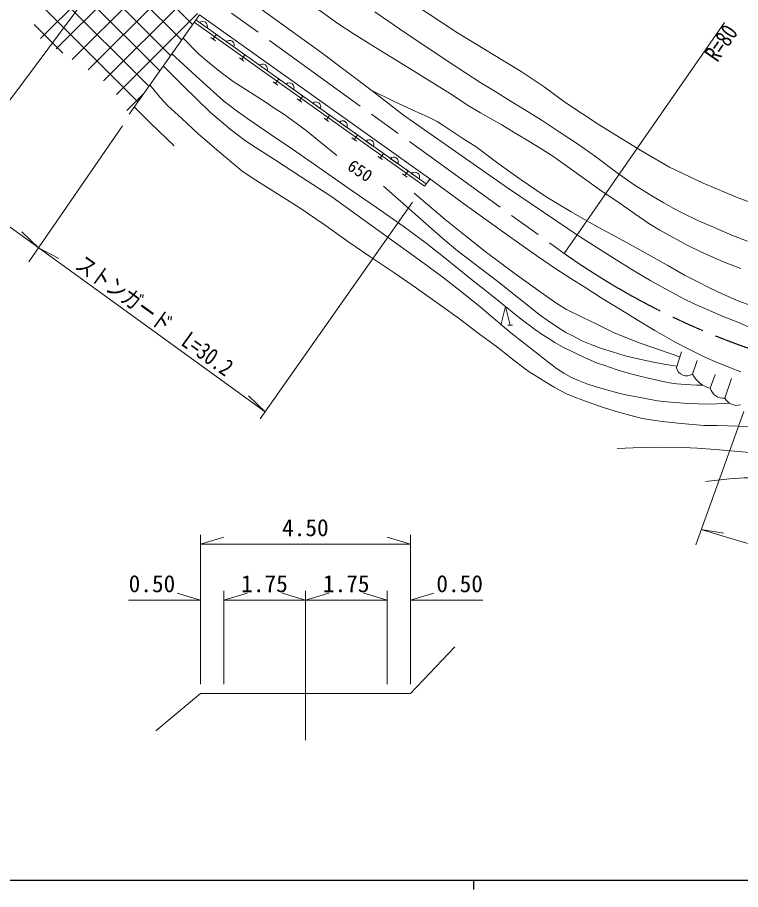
# Model space of a CAD drawing. Units: millimetres, scale not verified, with parts at other scales. Extents: x 40000 to 680000, y 20000 to 380000.
# Drawn here: x 219160 to 296611, y 204000 to 297416 of the extents above; entities that cross this region are included whole.
import ezdxf
from ezdxf.enums import TextEntityAlignment as Align

# ---------------------------------------------------------------- set-up
doc = ezdxf.new("R2010")
doc.units = ezdxf.units.MM
doc.header["$LTSCALE"] = 1000
doc.linetypes.add('CHAIN', pattern=[18.5, 12, -1.5, 3.5, -1.5])
for name, color, linetype, lineweight in [('M-BGD', 7, 'Continuous', 13), ('M-BMK', 2, 'CHAIN', 13), ('M-STR-DIM', 7, 'Continuous', 13), ('M-STR-HTXT', 7, 'Continuous', 13), ('M-TTL-BAND', 7, 'Continuous', 25)]:
    doc.layers.add(name, color=color, linetype=linetype, lineweight=lineweight)
doc.styles.add('ＭＳ ゴシック', font='')
doc.styles.get('ＭＳ ゴシック').set_extended_font_data('MS Gothic')

msp = doc.modelspace()

# ---------------------------------------------------------------- hatches: boundary and pattern name
at = {"layer": 'M-BGD'}
h = msp.add_hatch(dxfattribs=at)
h.set_pattern_fill('USER', color=256, style=0, pattern_type=2)
h.set_pattern_definition([(45, (0, -0), (-1414.214, 1414.214), []), (135, (0, -0), (-1414.214, -1414.214), [])])
h.paths.add_polyline_path([(238650, 297712), (227015, 305864), (220468, 295902), (227348, 291408), (229241, 289983), (231111, 287049)])

# ---------------------------------------------------------------- linework, layer by layer
for p, q in [((238650, 297712), (231111, 287049)), ((262950, 279579), (238254, 297151)), ((238081, 296906), (262768, 279340)), ((238659, 296862), (239467, 296288)), ((239869, 295266), (240358, 294918)), ((240461, 295580), (240113, 295092)), ((240217, 295754), (240706, 295407)), ((241524, 294825), (242331, 294250)), ((243525, 293400), (243177, 292912)), ((243281, 293574), (243769, 293227)), ((242933, 293086), (243422, 292738)), ((245084, 292291), (245891, 291717)), ((247140, 290828), (246792, 290339)), ((246896, 291002), (247384, 290654)), ((246548, 290513), (247037, 290166)), ((247936, 290262), (248743, 289688)), ((249125, 288680), (249613, 288332)), ((249717, 288995), (249369, 288506)), ((249472, 289169), (249961, 288821)), ((250787, 288233), (251595, 287659)), ((252593, 286949), (252245, 286460)), ((252348, 287122), (252837, 286775)), ((252001, 286634), (252489, 286286)), ((253639, 286204), (254446, 285630)), ((255339, 284995), (255828, 284647)), ((254991, 284506), (255480, 284158)), ((255583, 284821), (255236, 284332)), ((256491, 284175), (257298, 283601)), ((257766, 282531), (258255, 282183)), ((258359, 282846), (258011, 282357)), ((258114, 283020), (258603, 282672)), ((259095, 282322), (259903, 281748)), ((260399, 280658), (260888, 280310)), ((260992, 280973), (260644, 280484)), ((260747, 281147), (261236, 280799)), ((261373, 280701), (262180, 280127)), ((263366, 280126), (262768, 279340)), ((271672, 264450), (272172, 264450)), ((289738, 259930), (290276, 261580)), ((291468, 259204), (291961, 260670)), ((293362, 257691), (293886, 259153)), ((294937, 256640), (295629, 258759)), ((261250, 225000), (266000, 230000)), ((238750, 225000), (234000, 221000)), ((238750, 225000), (261250, 225000))]:
    msp.add_line(p, q, dxfattribs=at)
for points in [[(242571, 300269), (251659, 293688), (257290, 289449), (260510, 286939), (271664, 279154), (279349, 273965), (283067, 271595), (285257, 270235), (286994, 269212), (288885, 268156), (290540, 267278), (291654, 266744), (293276, 266039), (294753, 265396), (296325, 264779), (298050, 264035)], [(251427, 298218), (253489, 296766), (255218, 295624), (257232, 294373), (259085, 293218), (261132, 291991), (262910, 290886), (265710, 289113), (267375, 288035), (268763, 287185), (271026, 285918), (272346, 285104), (273582, 284366), (275315, 283315), (276390, 282633), (277610, 281775), (279507, 280430), (281545, 278963), (283819, 277405), (285288, 276362), (286780, 275352), (287976, 274638), (289392, 273840), (290893, 273029), (292353, 272324), (293725, 271690), (295033, 271129), (296635, 270516)], [(257444, 298015), (258356, 297356), (260076, 296184), (261752, 295066), (263541, 293867), (265291, 292694), (267055, 291547), (268810, 290411), (270392, 289441), (271859, 288532), (273395, 287580), (275351, 286365), (277181, 285148), (279242, 283793), (281072, 282505), (283551, 280668), (285327, 279427), (287278, 278195), (288378, 277548), (289407, 276978), (290352, 276475), (292105, 275640), (293705, 274935), (295756, 274068), (297357, 273439)], [(261689, 298797), (266308, 295784), (273095, 291634), (275583, 289996), (277775, 288358), (281472, 285930), (285928, 283164), (289010, 281389), (292589, 279664), (296355, 278110), (300428, 276600), (305202, 274827), (309209, 273519), (311117, 273046), (312173, 272830), (312877, 272765), (313589, 272752), (314413, 272785), (315171, 272898), (315883, 273084), (316488, 273285), (316829, 273443)], [(238650, 297712), (263452, 280065), (267339, 277198), (272109, 273765), (274793, 271883), (276823, 270505), (278440, 269454), (280054, 268444), (281695, 267390), (283863, 266067), (285529, 265038), (287432, 263875), (289675, 262612), (290938, 261959), (292800, 261044), (293851, 260569), (295537, 259884), (296646, 259453)], [(236892, 295225), (238572, 293494), (239679, 292550), (240851, 291615), (242267, 290549), (244519, 289120), (245809, 288312), (246628, 287729), (247682, 287043), (248880, 286184), (250081, 285299), (251668, 284009), (253367, 282638)], [(235682, 293513), (238705, 290759), (241241, 288493), (242724, 287332), (243955, 286472), (246234, 284897), (248612, 283297), (251439, 281341), (255020, 278853), (257615, 277073), (260465, 275056), (262931, 273220), (264957, 271629), (267606, 269489), (269953, 267619), (273101, 265089), (274639, 263940), (275366, 263453), (276002, 263051), (276722, 262591), (277646, 262063), (278418, 261700), (279073, 261370), (279955, 260968), (281168, 260436), (282085, 260116), (283298, 259714), (284336, 259390), (285536, 259066), (286746, 258772), (287836, 258513), (289016, 258273), (289775, 258156), (290716, 258091), (291903, 258033), (292573, 258033)], [(234772, 292227), (236864, 290118), (239843, 287238), (241935, 285452), (243569, 284205), (244627, 283516), (246679, 282193), (249472, 280369), (252820, 278190), (256199, 275776), (259272, 273548), (262716, 271055), (264603, 269667), (266539, 268153), (268726, 266409), (272021, 263636), (274921, 261362), (276103, 260413), (276914, 259827), (277674, 259314), (278509, 258863), (279249, 258518), (280149, 258171), (281151, 257860), (282024, 257586), (283037, 257296), (283824, 257103), (284673, 256919), (285489, 256763), (286605, 256549), (287731, 256351), (288712, 256255), (289594, 256168), (290947, 256071), (292019, 256037), (293398, 256009), (295435, 256096)], [(233328, 290185), (234395, 288880), (235283, 287962), (236773, 286583), (238510, 284958), (241243, 282626), (243201, 280989), (244403, 280167), (249337, 277043), (252012, 275225), (254670, 273337), (256893, 271816), (259570, 270030), (261889, 268413), (264877, 266317), (266494, 265124), (268521, 263607), (270598, 262050), (272366, 260671), (273412, 259893), (274078, 259400), (274495, 259147), (275196, 258722), (276119, 258136), (276648, 257810), (277290, 257458), (277974, 257114), (278746, 256794), (279732, 256403), (280803, 256029), (282157, 255569), (283428, 255174), (284844, 254766), (286108, 254467), (287209, 254271), (288548, 254089), (290276, 253918), (292690, 253718), (294101, 253699), (298556, 253548)], [(257049, 289631), (259507, 288410), (261765, 287391), (263118, 286769), (264102, 286269), (264817, 285807), (266882, 284464), (268301, 283552), (270746, 281711), (273111, 280023), (275573, 278360), (276876, 277563), (278477, 276603), (280906, 275187), (283220, 273965), (285821, 272509), (288804, 270829), (290590, 269809), (291881, 269160), (293289, 268448), (294714, 267771), (296439, 267041), (297997, 266460)], [(231677, 287850), (233426, 286107), (235937, 283655)], [(258357, 279359), (264753, 273717), (266280, 272410), (270625, 269124), (275185, 265501), (276020, 264919), (277128, 264183), (277914, 263678), (278651, 263299), (279615, 262792), (280688, 262336), (281720, 261957), (282878, 261585), (284264, 261176), (285787, 260804), (287274, 260474), (288601, 260229), (289785, 260073)], [(261640, 278581), (264983, 275781), (267290, 273909), (269402, 272243), (272483, 269969), (275501, 267792), (276944, 266773), (277974, 266147), (279729, 265262), (281204, 264562), (282998, 263671), (284680, 263000), (285858, 262543), (290101, 261045)], [(270922, 264450), (271422, 266450), (271922, 264450)], [(283384, 251231), (285975, 251337), (287752, 251378), (290436, 251341), (292007, 251274), (293880, 251142), (296004, 250972), (298833, 250701)], [(292844, 247725), (295436, 247987), (296967, 248090), (298685, 248104), (300454, 248052), (302050, 247887), (303333, 247722), (304478, 247506), (305826, 247156), (306832, 246792), (307855, 246376), (309425, 245622), (311946, 244256), (313284, 243385), (314600, 242552)]]:
    msp.add_lwpolyline(points, dxfattribs=at)
for centre, radius, start, end in [((239006, 296496), 505, 335.73843, 133.39662), ((241870, 294458), 505, 335.73843, 133.39662), ((245431, 291924), 505, 335.73843, 133.39662), ((248282, 289895), 505, 335.73843, 133.39662), ((251134, 287866), 505, 335.73843, 133.39662), ((253986, 285837), 505, 335.73843, 133.39662), ((256838, 283808), 505, 335.73843, 133.39662), ((259442, 281955), 505, 335.73843, 133.39662), ((261720, 280334), 505, 335.73843, 133.39662), ((290850, 260155), 1134, 191.44208, 303.03264), ((294177, 260654), 3073, 208.15753, 254.61387), ((294772, 258099), 1468, 196.11142, 276.43672), ((296228, 257323), 1461, 207.8855, 285.18122)]:
    msp.add_arc(centre, radius, start, end, dxfattribs=at)
at = {"layer": 'M-BMK'}
for p, q in [((231164, 305794), (277728, 272128)), ((250000, 230000), (250000, 220000))]:
    msp.add_line(p, q, dxfattribs=at)
msp.add_arc((323836, 337504), 80000, 234.80577, 265.67827, dxfattribs=at)
at = {"layer": 'M-STR-DIM'}
for p, q in [((238750, 226000), (238750, 242000)), ((261250, 226000), (261250, 242000)), ((238750, 241000), (241250, 241750)), ((261250, 241000), (258750, 241750)), ((238750, 241000), (261250, 241000)), ((238750, 235000), (236250, 235750)), ((241250, 226000), (241250, 236000)), ((241250, 235000), (243750, 235750)), ((250000, 235000), (247500, 235750)), ((250000, 226000), (250000, 236000)), ((250000, 235000), (252500, 235750)), ((258750, 235000), (256250, 235750)), ((258750, 226000), (258750, 236000)), ((261250, 235000), (263750, 235750)), ((238750, 235000), (231066, 235000)), ((241250, 235000), (250000, 235000)), ((250000, 235000), (258750, 235000)), ((261250, 235000), (269022, 235000))]:
    msp.add_line(p, q, dxfattribs=at)
at = {"layer": 'M-STR-HTXT'}
for p, q in [((231164, 305794), (213335, 281858)), ((277728, 272128), (294902, 296856)), ((230396, 285810), (220387, 271237)), ((261491, 277645), (245168, 254436)), ((221417, 272737), (219647, 274438)), ((221417, 272737), (223587, 271589)), ((245694, 255184), (243924, 256885)), ((296951, 255204), (291812, 240928)), ((292405, 242572), (294829, 242189))]:
    msp.add_line(p, q, dxfattribs=at)
for points in [[(196662, 287683), (197142, 287665), (197929, 287624), (199050, 287402), (200094, 287163), (200662, 287010), (201127, 286846), (201633, 286604), (202078, 286309), (204548, 284573), (207096, 282918), (212122, 279457), (245694, 255184)], [(292405, 242572), (296882, 241205), (300174, 240344), (303970, 239498), (306444, 239028), (308997, 238611), (313771, 238012), (317342, 237783), (321604, 237591), (325357, 237718), (326667, 237846), (328552, 238072), (330708, 238519), (333050, 239109), (335903, 240036), (338716, 241191), (340498, 242058), (343368, 243695), (346838, 246136), (350188, 249086), (352956, 252183)]]:
    msp.add_lwpolyline(points, dxfattribs=at)
at = {"layer": 'M-TTL-BAND'}
for p, q in [((40000, 205000), (579000, 205000)), ((268000, 205000), (268000, 204000))]:
    msp.add_line(p, q, dxfattribs=at)

# ---------------------------------------------------------------- texts
at = {"layer": 'M-BGD', "style": 'ＭＳ ゴシック'}
msp.add_text('650', height=1320, rotation=326.688, dxfattribs=at).set_placement((255862, 280999), align=Align.MIDDLE_CENTER)
at = {"layer": 'M-STR-DIM', "style": 'ＭＳ ゴシック'}
for s, p in [('4.50', (250000, 241300)), ('0.50', (233566, 235300)), ('1.75', (245625, 235300)), ('1.75', (254375, 235300)), ('0.50', (266522, 235300))]:
    msp.add_text(s, height=1833, dxfattribs=at).set_placement(p, align=Align.BOTTOM_CENTER)
at = {"layer": 'M-STR-HTXT', "style": 'ＭＳ ゴシック', "width": 0.8}
msp.add_text('R=80', height=1833, rotation=55.218, dxfattribs=at).set_placement((294902, 296856), align=Align.TOP_RIGHT)
msp.add_text('ストンガード\u3000L=30.2', height=1833, rotation=324.133, dxfattribs=at).set_placement((232995, 264302), align=Align.BOTTOM_CENTER)

doc.saveas('drawing.dxf')
